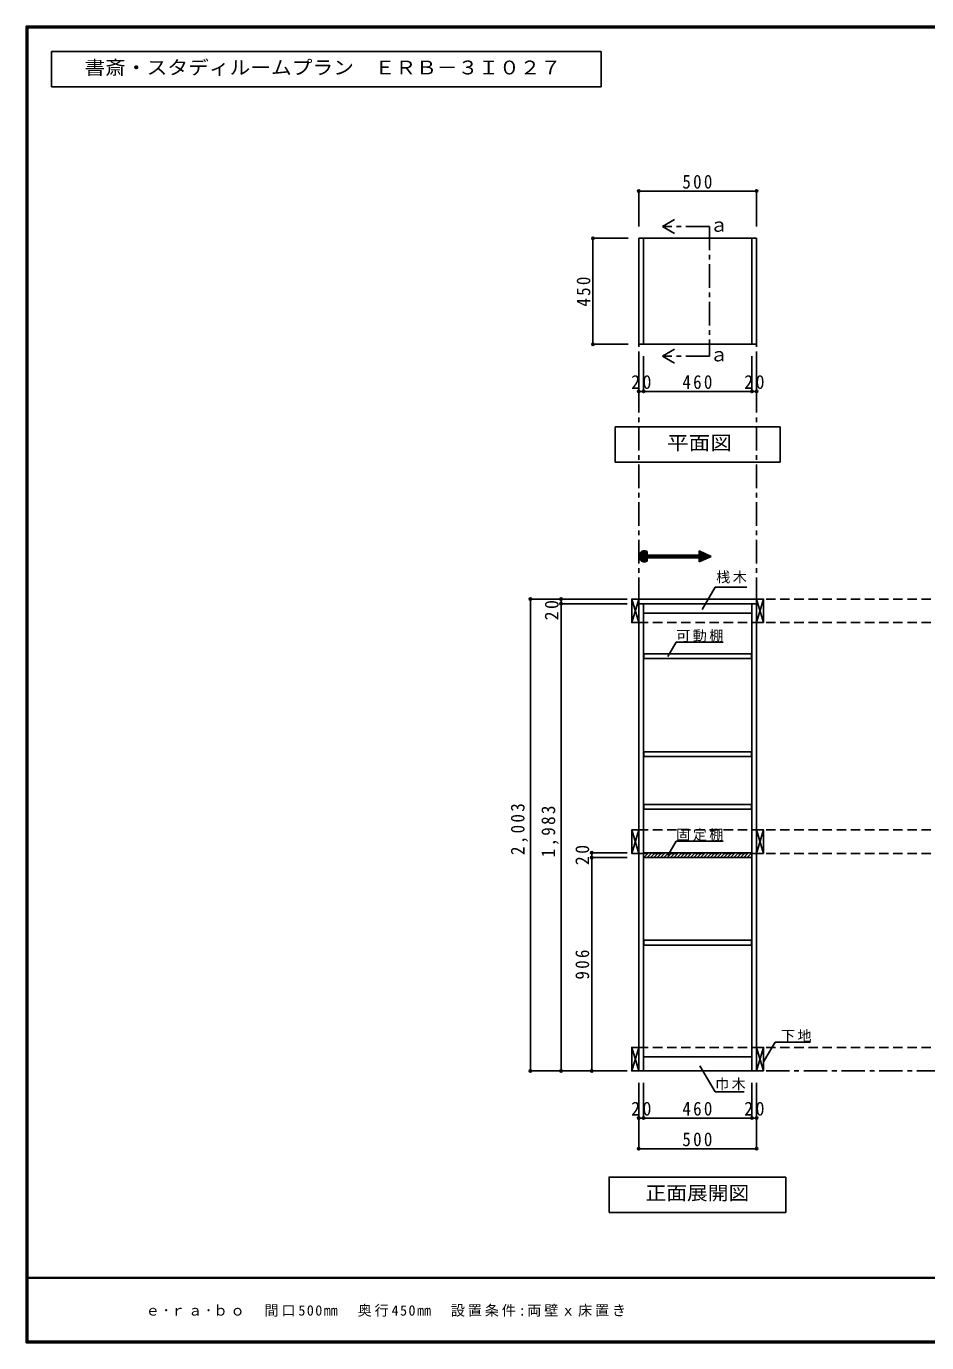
# Model space of a CAD drawing. Units: millimetres at full size, sheet at 1:20; some dimension numbers follow another scale. Extents: x -3922 to 3878, y -2932 to 2722.
# Drawn here: x -3922 to -100, y -2864 to 2722 of the extents above; entities that cross this region are included whole.
import ezdxf
from ezdxf.enums import TextEntityAlignment as Align

# ---------------------------------------------------------------- set-up
doc = ezdxf.new("R2010")
doc.units = ezdxf.units.MM
doc.header["$LTSCALE"] = 20
doc.header["$PDMODE"] = 32
doc.header["$PDSIZE"] = 10
doc.linetypes.add('CHAIN1', pattern=[8, 5, -1, 1, -1])
doc.linetypes.add('DASHED2', pattern=[3, 2, -1])
for name, color, linetype in [('0-2_本体', 2, 'Continuous'), ('0-3_固定棚', 3, 'Continuous'), ('0-4_可動棚', 3, 'Continuous'), ('0-7_桟木・巾木', 2, 'Continuous'), ('0-8_引き出し', 7, 'Continuous'), ('0-A_文字', 7, 'Continuous'), ('0-B_寸法', 7, 'Continuous'), ('0-C_ハッチ', 4, 'Continuous'), ('F-1_枠', 6, 'Continuous'), ('F-A_文字', 7, 'Continuous')]:
    doc.layers.add(name, color=color, linetype=linetype)
doc.styles.add('ＭＳ ゴシック', font='')
doc.styles.get('ＭＳ ゴシック').set_extended_font_data('MS Gothic')

msp = doc.modelspace()

# ---------------------------------------------------------------- linework, layer by layer
at = {"layer": '0-2_本体'}
for p, q in [((-1322.03, 1822.73), (-1302.03, 1822.73)), ((-1322.03, 1372.73), (-1322.03, 1822.73)), ((-1302.03, 1372.73), (-1302.03, 1822.73)), ((-822.03, 1372.73), (-822.03, 1822.73)), ((-1322.03, 1372.73), (-1302.03, 1372.73)), ((-842.03, 1372.73), (-822.03, 1372.73))]:
    msp.add_line(p, q, dxfattribs=at)
at = {"layer": '0-2_本体', "color": 3}
for p, q in [((-822.03, 1372.73), (-1322.03, 1372.73)), ((-1322.03, 271.73), (-1322.03, 291.73)), ((-822.03, 291.73), (-1322.03, 291.73)), ((-822.03, 291.73), (-822.03, 271.73)), ((-1322.03, 271.73), (-1322.03, -1711.27)), ((-822.03, 271.73), (-1322.03, 271.73)), ((-1302.03, 271.73), (-1302.03, -1711.27)), ((-842.03, -1711.27), (-842.03, 271.73)), ((-822.03, -1711.27), (-822.03, 271.73)), ((-1322.03, -1711.27), (-822.03, -1711.27))]:
    msp.add_line(p, q, dxfattribs=at)
at = {"layer": '0-2_本体'}
msp.add_lwpolyline([(-842.03, 1372.73), (-842.03, 1822.73), (-822.03, 1822.73)], dxfattribs=at)
at = {"layer": '0-3_固定棚'}
for p, q in [((-1302.03, 1822.73), (-842.03, 1822.73)), ((-1302.03, -785.27), (-1302.03, -805.27)), ((-842.03, -785.27), (-1302.03, -785.27)), ((-842.03, -805.27), (-1302.03, -805.27)), ((-842.03, -785.27), (-842.03, -805.27))]:
    msp.add_line(p, q, dxfattribs=at)
at = {"layer": '0-4_可動棚'}
for p, q in [((-843.03, 59.23), (-1301.03, 59.23)), ((-1301.03, 39.23), (-1301.03, 59.23)), ((-843.03, 59.23), (-843.03, 39.23)), ((-843.03, 39.23), (-1301.03, 39.23)), ((-843.03, -356.77), (-1301.03, -356.77)), ((-843.03, -356.77), (-843.03, -376.77)), ((-843.03, -580.77), (-1301.03, -580.77)), ((-843.03, -580.77), (-843.03, -600.77)), ((-843.03, -1156.77), (-1301.03, -1156.77)), ((-1301.03, -1176.77), (-1301.03, -1156.77)), ((-843.03, -1156.77), (-843.03, -1176.77)), ((-843.03, -1176.77), (-1301.03, -1176.77))]:
    msp.add_line(p, q, dxfattribs=at)
for points in [[(-843.03, -376.77), (-1301.03, -376.77), (-1301.03, -356.77)], [(-843.03, -600.77), (-1301.03, -600.77), (-1301.03, -580.77)]]:
    msp.add_lwpolyline(points, dxfattribs=at)
at = {"layer": '0-7_桟木・巾木', "color": 7}
for p, q in [((-842.03, 231.73), (-1302.03, 231.73)), ((-1302.03, -1651.27), (-842.03, -1651.27))]:
    msp.add_line(p, q, dxfattribs=at)
at = {"layer": '0-8_引き出し'}
for p, q in [((-1352.03, 291.73), (-1322.03, 191.73)), ((-1352.03, 191.73), (-1322.03, 291.73)), ((-822.03, 291.73), (-792.03, 191.73)), ((-822.03, 191.73), (-792.03, 291.73)), ((-1352.03, -688.27), (-1322.03, -788.27)), ((-1352.03, -788.27), (-1322.03, -688.27)), ((-822.03, -688.27), (-792.03, -788.27)), ((-822.03, -788.27), (-792.03, -688.27)), ((-1352.03, -1611.27), (-1322.03, -1711.27)), ((-1352.03, -1711.27), (-1322.03, -1611.27)), ((-822.03, -1611.27), (-792.03, -1711.27)), ((-822.03, -1711.27), (-792.03, -1611.27))]:
    msp.add_line(p, q, dxfattribs=at)
at = {"layer": '0-8_引き出し', "color": 3}
for points in [[(-1322.03, 191.73), (-1322.03, 291.73), (-1352.03, 291.73), (-1352.03, 191.73)], [(-792.03, 191.73), (-792.03, 291.73), (-822.03, 291.73), (-822.03, 191.73)], [(-1322.03, -788.27), (-1322.03, -688.27), (-1352.03, -688.27), (-1352.03, -788.27)], [(-792.03, -788.27), (-792.03, -688.27), (-822.03, -688.27), (-822.03, -788.27)], [(-1322.03, -1711.27), (-1322.03, -1611.27), (-1352.03, -1611.27), (-1352.03, -1711.27)], [(-792.03, -1711.27), (-792.03, -1611.27), (-822.03, -1611.27), (-822.03, -1711.27)]]:
    msp.add_lwpolyline(points, close=True, dxfattribs=at)
at = {"layer": '0-A_文字'}
for p, q in [((-3815.36, 2615.63), (-3815.36, 2465.63)), ((-1481.63, 2615.63), (-3815.36, 2615.63)), ((-1481.63, 2465.63), (-1481.63, 2615.63)), ((-3815.36, 2465.63), (-1481.63, 2465.63)), ((-1222.03, 1872.73), (-1170.07, 1902.73)), ((-1222.03, 1872.73), (-1170.07, 1842.73)), ((-1222.03, 1322.73), (-1170.07, 1352.73)), ((-1222.03, 1322.73), (-1170.07, 1292.73)), ((-721.43, 1022.73), (-1422.43, 1022.73)), ((-721.43, 1022.73), (-721.43, 872.73)), ((-1322.03, 472.25), (-1298.07, 496.2)), ((-1321.89, 475.22), (-1301.04, 496.06)), ((-1321.84, 469.61), (-1295.43, 496.02)), ((-1321.41, 467.21), (-1293.03, 495.58)), ((-1321.23, 478.71), (-1304.53, 495.4)), ((-1320.78, 465.01), (-1290.84, 494.96)), ((-1319.98, 462.98), (-1288.8, 494.16)), ((-1319.47, 483.29), (-1309.12, 493.65)), ((-1319.04, 461.09), (-1286.92, 493.22)), ((-1317.96, 459.34), (-1286.62, 490.69)), ((-1316.76, 457.72), (-1286.62, 487.86)), ((-1315.43, 456.22), (-1286.62, 485.03)), ((-1313.98, 454.84), (-1286.62, 482.21)), ((-1312.41, 453.58), (-1286.62, 479.38)), ((-1310.72, 452.44), (-1284.67, 478.49)), ((-1308.9, 451.44), (-1281.84, 478.49)), ((-1306.93, 450.57), (-1279.01, 478.49)), ((-1304.81, 449.87), (-1276.19, 478.49)), ((-1302.51, 449.34), (-1286.62, 465.23)), ((-1299.98, 449.04), (-1286.62, 462.41)), ((-1297.17, 449.02), (-1286.62, 459.58)), ((-1293.95, 449.41), (-1286.62, 456.75)), ((-1290, 450.54), (-1286.62, 453.92)), ((-1286.62, 466.7), (-1286.62, 452.15)), ((-1286.62, 466.7), (-1066.13, 466.7)), ((-1285.15, 466.7), (-1273.36, 478.49)), ((-1282.32, 466.7), (-1270.53, 478.49)), ((-1279.49, 466.7), (-1267.7, 478.49)), ((-1276.67, 466.7), (-1264.87, 478.49)), ((-1273.84, 466.7), (-1262.04, 478.49)), ((-1271.01, 466.7), (-1259.21, 478.49)), ((-1268.18, 466.7), (-1256.39, 478.49)), ((-1265.35, 466.7), (-1253.56, 478.49)), ((-1262.52, 466.7), (-1250.73, 478.49)), ((-1259.69, 466.7), (-1247.9, 478.49)), ((-1256.87, 466.7), (-1245.07, 478.49)), ((-1254.04, 466.7), (-1242.24, 478.49)), ((-1251.21, 466.7), (-1239.42, 478.49)), ((-1248.38, 466.7), (-1236.59, 478.49)), ((-1245.55, 466.7), (-1233.76, 478.49)), ((-1242.72, 466.7), (-1230.93, 478.49)), ((-1239.9, 466.7), (-1228.1, 478.49)), ((-1237.07, 466.7), (-1225.27, 478.49)), ((-1234.24, 466.7), (-1222.45, 478.49)), ((-1231.41, 466.7), (-1219.62, 478.49)), ((-1228.58, 466.7), (-1216.79, 478.49)), ((-1225.75, 466.7), (-1213.96, 478.49)), ((-1222.93, 466.7), (-1211.13, 478.49)), ((-1220.1, 466.7), (-1208.3, 478.49)), ((-1217.27, 466.7), (-1205.47, 478.49)), ((-1214.44, 466.7), (-1202.65, 478.49)), ((-1211.61, 466.7), (-1199.82, 478.49)), ((-1208.78, 466.7), (-1196.99, 478.49)), ((-1205.95, 466.7), (-1194.16, 478.49)), ((-1203.13, 466.7), (-1191.33, 478.49)), ((-1200.3, 466.7), (-1188.5, 478.49)), ((-1197.47, 466.7), (-1185.68, 478.49)), ((-1194.64, 466.7), (-1182.85, 478.49)), ((-1191.81, 466.7), (-1180.02, 478.49)), ((-1188.98, 466.7), (-1177.19, 478.49)), ((-1186.16, 466.7), (-1174.36, 478.49)), ((-1183.33, 466.7), (-1171.53, 478.49)), ((-1180.5, 466.7), (-1168.7, 478.49)), ((-1177.67, 466.7), (-1165.88, 478.49)), ((-1174.84, 466.7), (-1163.05, 478.49)), ((-1172.01, 466.7), (-1160.22, 478.49)), ((-1169.19, 466.7), (-1157.39, 478.49)), ((-1166.36, 466.7), (-1154.56, 478.49)), ((-1163.53, 466.7), (-1151.73, 478.49)), ((-1160.7, 466.7), (-1148.91, 478.49)), ((-1157.87, 466.7), (-1146.08, 478.49)), ((-1155.04, 466.7), (-1143.25, 478.49)), ((-1152.21, 466.7), (-1140.42, 478.49)), ((-1149.39, 466.7), (-1137.59, 478.49)), ((-1146.56, 466.7), (-1134.76, 478.49)), ((-1143.73, 466.7), (-1131.94, 478.49)), ((-1140.9, 466.7), (-1129.11, 478.49)), ((-1138.07, 466.7), (-1126.28, 478.49)), ((-1135.24, 466.7), (-1123.45, 478.49)), ((-1132.42, 466.7), (-1120.62, 478.49)), ((-1129.59, 466.7), (-1117.79, 478.49)), ((-1126.76, 466.7), (-1114.96, 478.49)), ((-1123.93, 466.7), (-1112.14, 478.49)), ((-1121.1, 466.7), (-1109.31, 478.49)), ((-1118.27, 466.7), (-1106.48, 478.49)), ((-1115.44, 466.7), (-1103.65, 478.49)), ((-1112.62, 466.7), (-1100.82, 478.49)), ((-1109.79, 466.7), (-1097.99, 478.49)), ((-1106.96, 466.7), (-1095.17, 478.49)), ((-1104.13, 466.7), (-1092.34, 478.49)), ((-1101.3, 466.7), (-1089.51, 478.49)), ((-1098.47, 466.7), (-1086.68, 478.49)), ((-1095.65, 466.7), (-1083.85, 478.49)), ((-1092.82, 466.7), (-1081.02, 478.49)), ((-1089.99, 466.7), (-1078.2, 478.49)), ((-1087.16, 466.7), (-1075.37, 478.49)), ((-1084.33, 466.7), (-1072.54, 478.49)), ((-1081.5, 466.7), (-1069.71, 478.49)), ((-1078.68, 466.7), (-1066.88, 478.49)), ((-1075.85, 466.7), (-1052.62, 489.93)), ((-1073.02, 466.7), (-1050.69, 489.03)), ((-1070.19, 466.7), (-1048.75, 488.13)), ((-1067.36, 466.7), (-1046.82, 487.24)), ((-1066.13, 496.21), (-1015.31, 472.6)), ((-1066.13, 478.49), (-1066.13, 496.21)), ((-1066.13, 493.39), (-1064.2, 495.31)), ((-1066.13, 490.56), (-1062.27, 494.42)), ((-1066.13, 487.73), (-1060.34, 493.52)), ((-1066.13, 484.9), (-1058.41, 492.62)), ((-1066.13, 482.07), (-1056.48, 491.72)), ((-1066.13, 479.24), (-1054.55, 490.83)), ((-1066.13, 465.1), (-1044.89, 486.34)), ((-1066.13, 462.27), (-1042.96, 485.44)), ((-1066.13, 459.45), (-1041.03, 484.55)), ((-1066.13, 456.62), (-1039.1, 483.65)), ((-1066.13, 453.79), (-1037.17, 482.75)), ((-1066.13, 450.96), (-1035.24, 481.85)), ((-1066.13, 448.99), (-1015.31, 472.6)), ((-1066.13, 466.7), (-1066.13, 448.99)), ((-1064.54, 449.73), (-1033.31, 480.96)), ((-1059.25, 452.18), (-1031.37, 480.06)), ((-1053.97, 454.64), (-1029.44, 479.16)), ((-1048.69, 457.09), (-1027.51, 478.26)), ((-1043.4, 459.54), (-1025.58, 477.37)), ((-1038.12, 462), (-1023.65, 476.47)), ((-1032.84, 464.45), (-1021.72, 475.57)), ((-1027.56, 466.91), (-1019.79, 474.68)), ((-1022.27, 469.36), (-1017.86, 473.78)), ((-1016.99, 471.82), (-1015.92, 472.88)), ((-1198.43, 48.17), (-1163.42, 108.82)), ((-963.42, 108.82), (-1163.42, 108.82)), ((-1198.43, -796.33), (-1163.42, -735.68)), ((-963.42, -735.68), (-1163.42, -735.68)), ((-792.03, -1672.95), (-743.26, -1588.48)), ((-743.26, -1588.48), (-592.73, -1588.48)), ((-1062.5, -1689.03), (-998.29, -1800.25)), ((-998.29, -1800.25), (-874.53, -1800.25)), ((-698.43, -2161.27), (-698.43, -2311.27)), ((-1448.43, -2311.27), (-698.43, -2311.27))]:
    msp.add_line(p, q, dxfattribs=at)
at = {"layer": '0-A_文字', "linetype": 'CHAIN1'}
for p, q in [((-1022.03, 1872.73), (-1222.03, 1872.73)), ((-1022.03, 1872.73), (-1022.03, 1322.73)), ((-1322.03, 1822.73), (-1322.03, -1711.27)), ((-822.03, 1822.73), (-822.03, -1711.27)), ((-1022.03, 1322.73), (-1222.03, 1322.73)), ((1237.97, -1711.27), (-1322.03, -1711.27))]:
    msp.add_line(p, q, dxfattribs=at)
at = {"layer": '0-A_文字'}
for points in [[(-1422.43, 1022.73), (-1422.43, 872.73), (-721.43, 872.73)], [(-1286.62, 493.04), (-1286.62, 478.49), (-1066.13, 478.49)], [(-698.43, -2161.27), (-1448.43, -2161.27), (-1448.43, -2311.27)]]:
    msp.add_lwpolyline(points, dxfattribs=at)
msp.add_arc((-1298.42, 472.6), 23.61, 60, 300, dxfattribs=at)
at = {"layer": '0-B_寸法', "color": 4}
for p, q in [((-1322.03, 2022.73), (-1322.03, 1872.73)), ((-1322.03, 2022.73), (-822.03, 2022.73)), ((-822.03, 2022.73), (-822.03, 1872.73)), ((-1517.03, 1822.73), (-1367.03, 1822.73)), ((-1517.03, 1822.73), (-1517.03, 1372.73)), ((-1517.03, 1372.73), (-1367.03, 1372.73)), ((-1322.03, 1172.73), (-1322.03, 1322.73)), ((-1302.03, 1172.73), (-1302.03, 1322.73)), ((-842.03, 1172.73), (-842.03, 1322.73)), ((-822.03, 1172.73), (-822.03, 1322.73)), ((-1322.03, 1172.73), (-1302.03, 1172.73)), ((-1302.03, 1172.73), (-842.03, 1172.73)), ((-842.03, 1172.73), (-822.03, 1172.73)), ((-1782.03, 291.73), (-1372.03, 291.73)), ((-1782.03, -1711.27), (-1782.03, 291.73)), ((-1652.03, 271.73), (-1652.03, 291.73)), ((-1652.03, 291.73), (-1522.03, 291.73)), ((-1652.03, 271.73), (-1372.03, 271.73)), ((-1652.03, -1711.27), (-1652.03, 271.73)), ((-1522.03, -805.27), (-1522.03, -785.27)), ((-1522.03, -785.27), (-1372.03, -785.27)), ((-1522.03, -1711.27), (-1522.03, -805.27)), ((-1522.03, -805.27), (-1372.03, -805.27)), ((-1782.03, -1711.27), (-1372.03, -1711.27)), ((-1652.03, -1711.27), (-1522.03, -1711.27)), ((-1522.03, -1711.27), (-1372.03, -1711.27)), ((-1322.03, -1911.27), (-1322.03, -1761.27)), ((-1302.03, -1911.27), (-1302.03, -1761.27)), ((-842.03, -1911.27), (-842.03, -1761.27)), ((-822.03, -1911.27), (-822.03, -1761.27)), ((-1322.03, -1911.27), (-1302.03, -1911.27)), ((-1322.03, -2041.27), (-1322.03, -1911.27)), ((-1302.03, -1911.27), (-842.03, -1911.27)), ((-842.03, -1911.27), (-822.03, -1911.27)), ((-822.03, -2041.27), (-822.03, -1911.27)), ((-822.03, -2041.27), (-1322.03, -2041.27))]:
    msp.add_line(p, q, dxfattribs=at)
at = {"layer": '0-B_寸法'}
for p in [(-1053.12, 246.66), (-863.71, 341.62)]:
    msp.add_line(p, (-998.29, 341.62), dxfattribs=at)
at = {"layer": '0-B_寸法', "color": 4, "linetype": 'DASHED2'}
for p, q in [((1237.97, 291.73), (-1322.03, 291.73)), ((1237.97, 191.73), (-1322.03, 191.73)), ((1237.97, -688.27), (-1322.03, -688.27)), ((1237.97, -788.27), (-1322.03, -788.27)), ((1237.97, -1611.27), (-1322.03, -1611.27))]:
    msp.add_line(p, q, dxfattribs=at)
at = {"layer": '0-B_寸法'}
for p in [(-1322.03, 2022.73), (-822.03, 2022.73), (-1517.03, 1822.73), (-1517.03, 1372.73), (-1322.03, 1172.73), (-1302.03, 1172.73), (-842.03, 1172.73), (-822.03, 1172.73), (-1782.03, 291.73), (-1652.03, 291.73), (-1652.03, 271.73), (-1522.03, -785.27), (-1522.03, -805.27), (-1782.03, -1711.27), (-1652.03, -1711.27), (-1522.03, -1711.27), (-1322.03, -1911.27), (-1302.03, -1911.27), (-842.03, -1911.27), (-822.03, -1911.27), (-1322.03, -2041.27), (-822.03, -2041.27)]:
    msp.add_point(p, dxfattribs=at)
at = {"layer": '0-C_ハッチ'}
for p, q in [((-1302.03, -792.57), (-1294.73, -785.27)), ((-1300.58, -805.27), (-1280.58, -785.27)), ((-1286.44, -805.27), (-1266.44, -785.27)), ((-1272.3, -805.27), (-1252.3, -785.27)), ((-1258.16, -805.27), (-1238.16, -785.27)), ((-1244.01, -805.27), (-1224.01, -785.27)), ((-1229.87, -805.27), (-1209.87, -785.27)), ((-1215.73, -805.27), (-1195.73, -785.27)), ((-1201.59, -805.27), (-1181.59, -785.27)), ((-1187.45, -805.27), (-1167.45, -785.27)), ((-1173.3, -805.27), (-1153.3, -785.27)), ((-1159.16, -805.27), (-1139.16, -785.27)), ((-1145.02, -805.27), (-1125.02, -785.27)), ((-1130.88, -805.27), (-1110.88, -785.27)), ((-1116.74, -805.27), (-1096.74, -785.27)), ((-1102.59, -805.27), (-1082.59, -785.27)), ((-1088.45, -805.27), (-1068.45, -785.27)), ((-1074.31, -805.27), (-1054.31, -785.27)), ((-1060.17, -805.27), (-1040.17, -785.27)), ((-1046.02, -805.27), (-1026.02, -785.27)), ((-1031.88, -805.27), (-1011.88, -785.27)), ((-1017.74, -805.27), (-997.74, -785.27)), ((-1003.6, -805.27), (-983.6, -785.27)), ((-989.46, -805.27), (-969.46, -785.27)), ((-975.31, -805.27), (-955.31, -785.27)), ((-961.17, -805.27), (-941.17, -785.27)), ((-947.03, -805.27), (-927.03, -785.27)), ((-932.89, -805.27), (-912.89, -785.27)), ((-918.75, -805.27), (-898.75, -785.27)), ((-904.6, -805.27), (-884.6, -785.27)), ((-890.46, -805.27), (-870.46, -785.27)), ((-876.32, -805.27), (-856.32, -785.27)), ((-862.18, -805.27), (-842.18, -785.27)), ((-848.03, -805.27), (-842.03, -799.26))]:
    msp.add_line(p, q, dxfattribs=at)
at = {"layer": 'F-1_枠'}
for p, q in [((-3922.03, 2722.29), (-3922.03, -2864.37)), ((-3922.03, 2722.29), (3877.97, 2722.29)), ((-3922.03, 2718.96), (3877.97, 2718.96)), ((-3922.03, 2715.63), (3877.97, 2715.63)), ((-3918.7, 2722.29), (-3918.7, -2864.37)), ((-3915.36, 2722.29), (-3915.36, -2864.37)), ((3877.97, -2587.71), (-3922.03, -2587.71)), ((3877.97, -2591.04), (-3922.03, -2591.04)), ((3877.97, -2857.71), (-3922.03, -2857.71)), ((3877.97, -2861.04), (-3922.03, -2861.04)), ((3877.97, -2864.37), (-3922.03, -2864.37))]:
    msp.add_line(p, q, dxfattribs=at)

# ---------------------------------------------------------------- texts
at = {"layer": '0-A_文字', "style": 'ＭＳ ゴシック'}
for s, width, p in [('書斎・スタディルームプラン\u3000ＥＲＢ－３Ｉ０２７', 1.1, (-3675.36, 2500.63)), ('平面図', 1.15, (-1202.43, 907.73)), ('正面展開図', 1.1, (-1293.43, -2276.27))]:
    msp.add_text(s, height=58.65, dxfattribs=dict(at, width=width)).set_placement(p, align=Align.BOTTOM_LEFT)
for p in [(-1022.03, 1832.73), (-1022.03, 1282.73)]:
    msp.add_text('ａ', height=58.65, dxfattribs=at).set_placement(p, align=Align.BOTTOM_LEFT)
at = {"layer": '0-A_文字', "char_height": 43.99, "attachment_point": 7, "style": 'ＭＳ ゴシック'}
for s, insert in [('\\T1.17;可動棚', (-1163.42, 108.82)), ('\\T1.17;固定棚', (-1163.42, -735.68)), ('\\T1.17;下地', (-718.76, -1588.48)), ('\\T1.17;巾木', (-998.29, -1793.14))]:
    msp.add_mtext(s, dxfattribs=dict(at, insert=insert))
at = {"layer": '0-B_寸法', "attachment_point": 7, "style": 'ＭＳ ゴシック'}
for s, insert, char_height in [('\\T1.27;\\W0.9;500', (-1137.03, 2032.73), 58.65), ('\\T1.27;\\W0.95;20', (-1354.53, 1182.73), 58.65), ('\\T1.27;\\W0.9;460', (-1137.03, 1182.73), 58.65), ('\\T1.27;\\W0.95;20', (-874.53, 1182.73), 58.65), ('\\T1.17;桟木', (-993.71, 358.08), 43.99), ('\\T1.27;\\W0.95;20', (-1354.53, -1901.27), 58.65), ('\\T1.27;\\W0.9;460', (-1137.03, -1901.27), 58.65), ('\\T1.27;\\W0.95;20', (-874.53, -1901.27), 58.65), ('\\T1.27;\\W0.9;500', (-1137.03, -2031.27), 58.65)]:
    msp.add_mtext(s, dxfattribs=dict(at, insert=insert, char_height=char_height))
at = {"layer": '0-B_寸法', "char_height": 58.65, "attachment_point": 7, "rotation": 90, "style": 'ＭＳ ゴシック'}
for s, insert in [('\\T1.27;\\W0.9;450', (-1527.03, 1532.73)), ('\\T1.27;\\W0.95;20', (-1662.03, 201.26)), ('\\T1.28;\\W0.9;2,003', (-1792.03, -794.77)), ('\\T1.28;\\W0.9;1,983', (-1662.03, -804.77)), ('\\T1.27;\\W0.95;20', (-1532.03, -837.77)), ('\\T1.27;\\W0.9;906', (-1532.03, -1323.27))]:
    msp.add_mtext(s, dxfattribs=dict(at, insert=insert))
at = {"layer": 'F-A_文字', "insert": (-3415.36, -2754.37), "char_height": 43.99, "attachment_point": 7, "style": 'ＭＳ ゴシック'}
msp.add_mtext('\\T1.2;ｅ･ｒａ･ｂｏ\u3000間口500㎜\u3000奥行450㎜\u3000設置条件:両壁ｘ床置き', dxfattribs=at)

doc.saveas('drawing.dxf')
